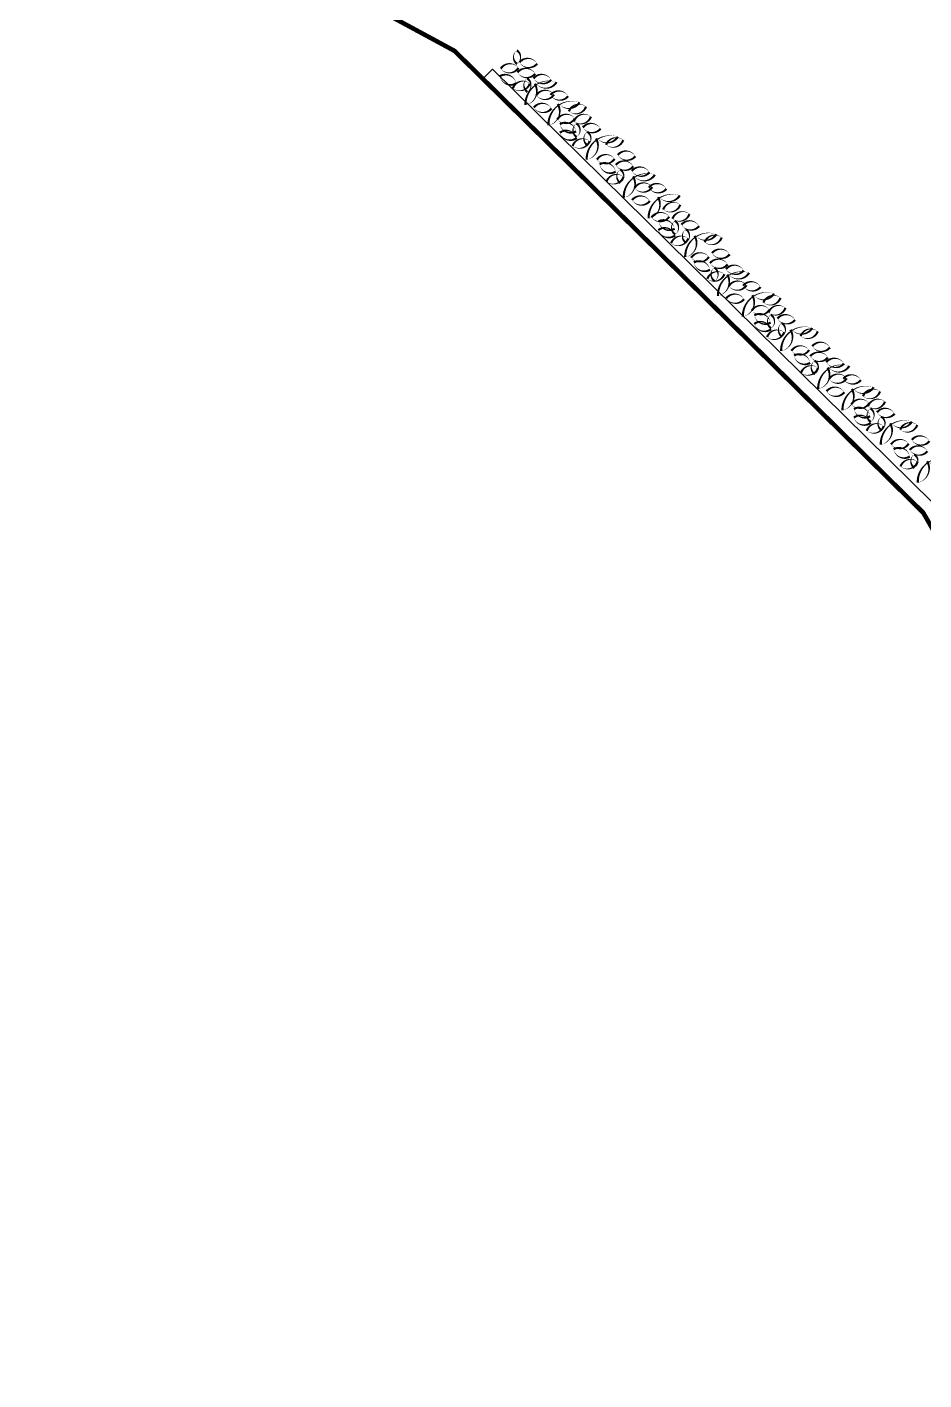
# Model space of a CAD drawing. Header units: millimetres. Extents: x 1754 to 2064, y 960 to 1845.
# Drawn here: x 1961.72 to 1981.48, y 1795.89 to 1825.67 of the extents above; entities that cross this region are included whole.
import ezdxf

# ---------------------------------------------------------------- set-up
doc = ezdxf.new("R2010")
doc.units = ezdxf.units.MM
for name, color, linetype in [('A_katastralni mapa', 7, 'Continuous'), ('pohled', 4, 'Continuous'), ('zariz.predmety', 203, 'Continuous'), ('ZDIVO', 1, 'Continuous')]:
    doc.layers.add(name, color=color, linetype=linetype)

msp = doc.modelspace()

# ---------------------------------------------------------------- linework, layer by layer
at = {"layer": 'A_katastralni mapa'}
for p, q in [((1965.874, 1827.991), (1971.138, 1825.145)), ((1971.138, 1825.145), (1981.461, 1814.981))]:
    msp.add_line(p, q, dxfattribs=at)
at = {"layer": 'pohled', "const_width": 0.1}
msp.add_lwpolyline([(1990.474, 1842.976), (1983.012, 1840.111), (1961.83, 1830.336), (1965.874, 1827.991), (1971.138, 1825.145), (1981.461, 1814.981), (1992.393, 1795.956), (2009.43, 1804.308)], close=True, dxfattribs=at)
at = {"layer": 'zariz.predmety', "color": 253, "linetype": 'Continuous', "ltscale": 0.001}
for points in [[(1972.511, 1825.156, 0, 0, 0.520567), (1972.511, 1825.156, 0, 0.05, 0.520567), (1972.517, 1824.858, 0, 0.05, 0.520567), (1972.511, 1825.156, 0.05, 0.05, 0)], [(1972.545, 1824.771, 0, 0, 0.520567), (1972.545, 1824.771, 0, 0.05, 0.520567), (1972.156, 1824.754, 0, 0.05, 0.520567), (1972.545, 1824.771, 0.05, 0.05, 0)], [(1972.957, 1824.863, 0, 0, 0.520567), (1972.957, 1824.863, 0, 0.05, 0.520567), (1972.57, 1824.894, 0, 0.05, 0.520567), (1972.957, 1824.863, 0.05, 0.05, 0)], [(1972.139, 1824.589, 0, 0, 0.520567), (1972.139, 1824.589, 0, 0.05, 0.520567), (1972.493, 1824.43, 0, 0.05, 0.520567), (1972.139, 1824.589, 0.05, 0.05, 0)], [(1972.913, 1824.642, 0, 0, 0.520567), (1972.913, 1824.642, 0, 0.05, 0.520567), (1972.525, 1824.673, 0, 0.05, 0.520567), (1972.913, 1824.642, 0.05, 0.05, 0)], [(1972.878, 1824.541, 0, 0, 0.520567), (1972.878, 1824.541, 0, 0.05, 0.520567), (1973.266, 1824.51, 0, 0.05, 0.520567), (1972.878, 1824.541, 0.05, 0.05, 0)], [(1972.423, 1824.322, 0, 0, 0.520567), (1972.423, 1824.322, 0, 0.05, 0.520567), (1972.797, 1824.427, 0, 0.05, 0.520567), (1972.423, 1824.322, 0.05, 0.05, 0)], [(1972.739, 1824.54, 0, 0, 0.520567), (1972.739, 1824.54, 0, 0.05, 0.520567), (1972.745, 1824.241, 0, 0.05, 0.520567), (1972.739, 1824.54, 0.05, 0.05, 0)], [(1972.7, 1823.952, 0, 0, 0.520567), (1972.7, 1823.952, 0, 0.05, 0.520567), (1972.905, 1824.42, 0, 0.05, 0.520567), (1972.936, 1824.423, 0, 0.05, 0.520567), (1973.385, 1824.459, 0, 0.05, 0.520567), (1972.7, 1823.952, 0.05, 0.05, 0)], [(1973.328, 1824.185, 0, 0, 0.520567), (1973.328, 1824.185, 0, 0.05, 0.520567), (1972.939, 1824.168, 0, 0.05, 0.520567), (1973.328, 1824.185, 0.05, 0.05, 0)], [(1973.64, 1824.147, 0, 0, 0.520567), (1973.64, 1824.147, 0, 0.05, 0.520567), (1973.252, 1824.177, 0, 0.05, 0.520567), (1973.64, 1824.147, 0.05, 0.05, 0)], [(1972.885, 1823.9, 0, 0, 0.520567), (1972.885, 1823.9, 0, 0.05, 0.520567), (1973.273, 1823.879, 0, 0.05, 0.520567), (1972.885, 1823.9, 0.05, 0.05, 0)], [(1973.205, 1823.506, 0, 0, 0.520567), (1973.205, 1823.506, 0, 0.05, 0.520567), (1973.41, 1823.974, 0, 0.05, 0.520567), (1973.442, 1823.977, 0, 0.05, 0.520567), (1973.89, 1824.013, 0, 0.05, 0.520567), (1973.205, 1823.506, 0.05, 0.05, 0)], [(1973.658, 1823.813, 0, 0, 0.520567), (1973.658, 1823.813, 0, 0.05, 0.520567), (1974.033, 1823.918, 0, 0.05, 0.520567), (1973.658, 1823.813, 0.05, 0.05, 0)], [(1973.79, 1823.657, 0, 0, 0.520567), (1973.79, 1823.657, 0, 0.05, 0.520567), (1973.401, 1823.639, 0, 0.05, 0.520567), (1973.79, 1823.657, 0.05, 0.05, 0)], [(1973.767, 1823.592, 0, 0, 0.520567), (1973.767, 1823.592, 0, 0.05, 0.520567), (1974.142, 1823.697, 0, 0.05, 0.520567), (1973.767, 1823.592, 0.05, 0.05, 0)], [(1973.828, 1823.229, 0, 0, 0.520567), (1973.828, 1823.229, 0, 0.05, 0.520567), (1973.457, 1823.344, 0, 0.05, 0.520567), (1973.828, 1823.229, 0.05, 0.05, 0)], [(1973.459, 1823.533, 0, 0, 0.520567), (1973.459, 1823.533, 0, 0.05, 0.520567), (1973.814, 1823.374, 0, 0.05, 0.520567), (1973.459, 1823.533, 0.05, 0.05, 0)], [(1973.821, 1823.548, 0, 0, 0.520567), (1973.821, 1823.548, 0, 0.05, 0.520567), (1973.828, 1823.249, 0, 0.05, 0.520567), (1973.821, 1823.548, 0.05, 0.05, 0)], [(1974.353, 1823.432, 0, 0, 0.520567), (1974.353, 1823.432, 0, 0.05, 0.520567), (1973.965, 1823.462, 0, 0.05, 0.520567), (1974.353, 1823.432, 0.05, 0.05, 0)], [(1974.061, 1823.364, 0, 0, 0.520567), (1974.061, 1823.364, 0, 0.05, 0.520567), (1974.068, 1823.065, 0, 0.05, 0.520567), (1974.061, 1823.364, 0.05, 0.05, 0)], [(1973.739, 1823.054, 0, 0, 0.520567), (1973.739, 1823.054, 0, 0.05, 0.520567), (1974.113, 1823.159, 0, 0.05, 0.520567), (1973.739, 1823.054, 0.05, 0.05, 0)], [(1974.048, 1822.748, 0, 0, 0.520567), (1974.048, 1822.748, 0, 0.05, 0.520567), (1974.253, 1823.216, 0, 0.05, 0.520567), (1974.285, 1823.22, 0, 0.05, 0.520567), (1974.733, 1823.255, 0, 0.05, 0.520567), (1974.048, 1822.748, 0.05, 0.05, 0)], [(1974.478, 1823.077, 0, 0, 0.520567), (1974.478, 1823.077, 0, 0.05, 0.520567), (1974.853, 1823.182, 0, 0.05, 0.520567), (1974.478, 1823.077, 0.05, 0.05, 0)], [(1974.663, 1822.77, 0, 0, 0.520567), (1974.663, 1822.77, 0, 0.05, 0.520567), (1974.275, 1822.753, 0, 0.05, 0.520567), (1974.663, 1822.77, 0.05, 0.05, 0)], [(1975.121, 1822.825, 0, 0, 0.520567), (1975.121, 1822.825, 0, 0.05, 0.520567), (1974.734, 1822.855, 0, 0.05, 0.520567), (1975.121, 1822.825, 0.05, 0.05, 0)], [(1974.333, 1822.647, 0, 0, 0.520567), (1974.333, 1822.647, 0, 0.05, 0.520567), (1974.687, 1822.487, 0, 0.05, 0.520567), (1974.333, 1822.647, 0.05, 0.05, 0)], [(1975.077, 1822.604, 0, 0, 0.520567), (1975.077, 1822.604, 0, 0.05, 0.520567), (1974.689, 1822.634, 0, 0.05, 0.520567), (1975.077, 1822.604, 0.05, 0.05, 0)], [(1974.786, 1822.535, 0, 0, 0.520567), (1974.786, 1822.535, 0, 0.05, 0.520567), (1974.792, 1822.237, 0, 0.05, 0.520567), (1974.786, 1822.535, 0.05, 0.05, 0)], [(1975.042, 1822.502, 0, 0, 0.520567), (1975.042, 1822.502, 0, 0.05, 0.520567), (1975.43, 1822.472, 0, 0.05, 0.520567), (1975.042, 1822.502, 0.05, 0.05, 0)], [(1974.485, 1822.268, 0, 0, 0.520567), (1974.485, 1822.268, 0, 0.05, 0.520567), (1974.859, 1822.373, 0, 0.05, 0.520567), (1974.485, 1822.268, 0.05, 0.05, 0)], [(1974.864, 1821.914, 0, 0, 0.520567), (1974.864, 1821.914, 0, 0.05, 0.520567), (1975.069, 1822.382, 0, 0.05, 0.520567), (1975.1, 1822.385, 0, 0.05, 0.520567), (1975.549, 1822.42, 0, 0.05, 0.520567), (1974.864, 1821.914, 0.05, 0.05, 0)], [(1975.492, 1822.147, 0, 0, 0.520567), (1975.492, 1822.147, 0, 0.05, 0.520567), (1975.103, 1822.129, 0, 0.05, 0.520567), (1975.492, 1822.147, 0.05, 0.05, 0)], [(1975.804, 1822.108, 0, 0, 0.520567), (1975.804, 1822.108, 0, 0.05, 0.520567), (1975.416, 1822.138, 0, 0.05, 0.520567), (1975.804, 1822.108, 0.05, 0.05, 0)], [(1975.049, 1821.862, 0, 0, 0.520567), (1975.049, 1821.862, 0, 0.05, 0.520567), (1975.438, 1821.841, 0, 0.05, 0.520567), (1975.049, 1821.862, 0.05, 0.05, 0)], [(1975.413, 1821.457, 0, 0, 0.520567), (1975.413, 1821.457, 0, 0.05, 0.520567), (1975.618, 1821.925, 0, 0.05, 0.520567), (1975.65, 1821.928, 0, 0.05, 0.520567), (1976.098, 1821.964, 0, 0.05, 0.520567), (1975.413, 1821.457, 0.05, 0.05, 0)], [(1975.866, 1821.496, 0, 0, 0.520567), (1975.866, 1821.496, 0, 0.05, 0.520567), (1975.478, 1821.479, 0, 0.05, 0.520567), (1975.866, 1821.496, 0.05, 0.05, 0)], [(1975.734, 1821.653, 0, 0, 0.520567), (1975.734, 1821.653, 0, 0.05, 0.520567), (1976.109, 1821.758, 0, 0.05, 0.520567), (1975.734, 1821.653, 0.05, 0.05, 0)], [(1975.938, 1821.449, 0, 0, 0.520567), (1975.938, 1821.449, 0, 0.05, 0.520567), (1976.312, 1821.554, 0, 0.05, 0.520567), (1975.938, 1821.449, 0.05, 0.05, 0)], [(1975.63, 1821.39, 0, 0, 0.520567), (1975.63, 1821.39, 0, 0.05, 0.520567), (1975.985, 1821.23, 0, 0.05, 0.520567), (1975.63, 1821.39, 0.05, 0.05, 0)], [(1975.992, 1821.404, 0, 0, 0.520567), (1975.992, 1821.404, 0, 0.05, 0.520567), (1975.998, 1821.105, 0, 0.05, 0.520567), (1975.992, 1821.404, 0.05, 0.05, 0)], [(1976.524, 1821.289, 0, 0, 0.520567), (1976.524, 1821.289, 0, 0.05, 0.520567), (1976.136, 1821.319, 0, 0.05, 0.520567), (1976.524, 1821.289, 0.05, 0.05, 0)], [(1975.999, 1821.086, 0, 0, 0.520567), (1975.999, 1821.086, 0, 0.05, 0.520567), (1975.627, 1821.201, 0, 0.05, 0.520567), (1975.999, 1821.086, 0.05, 0.05, 0)], [(1975.909, 1820.911, 0, 0, 0.520567), (1975.909, 1820.911, 0, 0.05, 0.520567), (1976.284, 1821.016, 0, 0.05, 0.520567), (1975.909, 1820.911, 0.05, 0.05, 0)], [(1976.232, 1821.22, 0, 0, 0.520567), (1976.232, 1821.22, 0, 0.05, 0.520567), (1976.238, 1820.921, 0, 0.05, 0.520567), (1976.232, 1821.22, 0.05, 0.05, 0)], [(1976.219, 1820.605, 0, 0, 0.520567), (1976.219, 1820.605, 0, 0.05, 0.520567), (1976.424, 1821.073, 0, 0.05, 0.520567), (1976.455, 1821.076, 0, 0.05, 0.520567), (1976.904, 1821.112, 0, 0.05, 0.520567), (1976.219, 1820.605, 0.05, 0.05, 0)], [(1976.649, 1820.933, 0, 0, 0.520567), (1976.649, 1820.933, 0, 0.05, 0.520567), (1977.023, 1821.038, 0, 0.05, 0.520567), (1976.649, 1820.933, 0.05, 0.05, 0)], [(1976.739, 1820.61, 0, 0, 0.520567), (1976.739, 1820.61, 0, 0.05, 0.520567), (1976.351, 1820.592, 0, 0.05, 0.520567), (1976.739, 1820.61, 0.05, 0.05, 0)], [(1977.198, 1820.665, 0, 0, 0.520567), (1977.198, 1820.665, 0, 0.05, 0.520567), (1976.81, 1820.695, 0, 0.05, 0.520567), (1977.198, 1820.665, 0.05, 0.05, 0)], [(1976.409, 1820.487, 0, 0, 0.520567), (1976.409, 1820.487, 0, 0.05, 0.520567), (1976.763, 1820.327, 0, 0.05, 0.520567), (1976.409, 1820.487, 0.05, 0.05, 0)], [(1977.153, 1820.444, 0, 0, 0.520567), (1977.153, 1820.444, 0, 0.05, 0.520567), (1976.765, 1820.474, 0, 0.05, 0.520567), (1977.153, 1820.444, 0.05, 0.05, 0)], [(1977.118, 1820.342, 0, 0, 0.520567), (1977.118, 1820.342, 0, 0.05, 0.520567), (1977.506, 1820.312, 0, 0.05, 0.520567), (1977.118, 1820.342, 0.05, 0.05, 0)], [(1976.706, 1820.127, 0, 0, 0.520567), (1976.706, 1820.127, 0, 0.05, 0.520567), (1977.08, 1820.232, 0, 0.05, 0.520567), (1976.706, 1820.127, 0.05, 0.05, 0)], [(1976.862, 1820.375, 0, 0, 0.520567), (1976.862, 1820.375, 0, 0.05, 0.520567), (1976.868, 1820.076, 0, 0.05, 0.520567), (1976.862, 1820.375, 0.05, 0.05, 0)], [(1976.94, 1819.753, 0, 0, 0.520567), (1976.94, 1819.753, 0, 0.05, 0.520567), (1977.145, 1820.221, 0, 0.05, 0.520567), (1977.176, 1820.225, 0, 0.05, 0.520567), (1977.625, 1820.26, 0, 0.05, 0.520567), (1976.94, 1819.753, 0.05, 0.05, 0)], [(1977.125, 1819.701, 0, 0, 0.520567), (1977.125, 1819.701, 0, 0.05, 0.520567), (1977.514, 1819.681, 0, 0.05, 0.520567), (1977.125, 1819.701, 0.05, 0.05, 0)], [(1977.568, 1819.987, 0, 0, 0.520567), (1977.568, 1819.987, 0, 0.05, 0.520567), (1977.179, 1819.969, 0, 0.05, 0.520567), (1977.568, 1819.987, 0.05, 0.05, 0)], [(1977.489, 1819.297, 0, 0, 0.520567), (1977.489, 1819.297, 0, 0.05, 0.520567), (1977.694, 1819.765, 0, 0.05, 0.520567), (1977.726, 1819.768, 0, 0.05, 0.520567), (1978.174, 1819.803, 0, 0.05, 0.520567), (1977.489, 1819.297, 0.05, 0.05, 0)], [(1977.88, 1819.948, 0, 0, 0.520567), (1977.88, 1819.948, 0, 0.05, 0.520567), (1977.492, 1819.978, 0, 0.05, 0.520567), (1977.88, 1819.948, 0.05, 0.05, 0)], [(1978.074, 1819.447, 0, 0, 0.520567), (1978.074, 1819.447, 0, 0.05, 0.520567), (1977.686, 1819.43, 0, 0.05, 0.520567), (1978.074, 1819.447, 0.05, 0.05, 0)], [(1977.942, 1819.604, 0, 0, 0.520567), (1977.942, 1819.604, 0, 0.05, 0.520567), (1978.317, 1819.709, 0, 0.05, 0.520567), (1977.942, 1819.604, 0.05, 0.05, 0)], [(1978.051, 1819.383, 0, 0, 0.520567), (1978.051, 1819.383, 0, 0.05, 0.520567), (1978.426, 1819.488, 0, 0.05, 0.520567), (1978.051, 1819.383, 0.05, 0.05, 0)], [(1977.743, 1819.324, 0, 0, 0.520567), (1977.743, 1819.324, 0, 0.05, 0.520567), (1978.098, 1819.164, 0, 0.05, 0.520567), (1977.743, 1819.324, 0.05, 0.05, 0)], [(1978.105, 1819.338, 0, 0, 0.520567), (1978.105, 1819.338, 0, 0.05, 0.520567), (1978.112, 1819.039, 0, 0.05, 0.520567), (1978.105, 1819.338, 0.05, 0.05, 0)], [(1978.637, 1819.223, 0, 0, 0.520567), (1978.637, 1819.223, 0, 0.05, 0.520567), (1978.249, 1819.253, 0, 0.05, 0.520567), (1978.637, 1819.223, 0.05, 0.05, 0)], [(1978.112, 1819.02, 0, 0, 0.520567), (1978.112, 1819.02, 0, 0.05, 0.520567), (1977.741, 1819.135, 0, 0.05, 0.520567), (1978.112, 1819.02, 0.05, 0.05, 0)], [(1978.023, 1818.845, 0, 0, 0.520567), (1978.023, 1818.845, 0, 0.05, 0.520567), (1978.397, 1818.95, 0, 0.05, 0.520567), (1978.023, 1818.845, 0.05, 0.05, 0)], [(1978.345, 1819.154, 0, 0, 0.520567), (1978.345, 1819.154, 0, 0.05, 0.520567), (1978.352, 1818.856, 0, 0.05, 0.520567), (1978.345, 1819.154, 0.05, 0.05, 0)], [(1978.332, 1818.539, 0, 0, 0.520567), (1978.332, 1818.539, 0, 0.05, 0.520567), (1978.537, 1819.007, 0, 0.05, 0.520567), (1978.569, 1819.01, 0, 0.05, 0.520567), (1979.017, 1819.046, 0, 0.05, 0.520567), (1978.332, 1818.539, 0.05, 0.05, 0)], [(1978.762, 1818.867, 0, 0, 0.520567), (1978.762, 1818.867, 0, 0.05, 0.520567), (1979.137, 1818.972, 0, 0.05, 0.520567), (1978.762, 1818.867, 0.05, 0.05, 0)], [(1978.947, 1818.561, 0, 0, 0.520567), (1978.947, 1818.561, 0, 0.05, 0.520567), (1978.559, 1818.543, 0, 0.05, 0.520567), (1978.947, 1818.561, 0.05, 0.05, 0)], [(1979.406, 1818.616, 0, 0, 0.520567), (1979.406, 1818.616, 0, 0.05, 0.520567), (1979.018, 1818.646, 0, 0.05, 0.520567), (1979.406, 1818.616, 0.05, 0.05, 0)], [(1978.617, 1818.438, 0, 0, 0.520567), (1978.617, 1818.438, 0, 0.05, 0.520567), (1978.971, 1818.278, 0, 0.05, 0.520567), (1978.617, 1818.438, 0.05, 0.05, 0)], [(1979.361, 1818.395, 0, 0, 0.520567), (1979.361, 1818.395, 0, 0.05, 0.520567), (1978.973, 1818.425, 0, 0.05, 0.520567), (1979.361, 1818.395, 0.05, 0.05, 0)], [(1979.07, 1818.326, 0, 0, 0.520567), (1979.07, 1818.326, 0, 0.05, 0.520567), (1979.076, 1818.027, 0, 0.05, 0.520567), (1979.07, 1818.326, 0.05, 0.05, 0)], [(1979.326, 1818.293, 0, 0, 0.520567), (1979.326, 1818.293, 0, 0.05, 0.520567), (1979.714, 1818.263, 0, 0.05, 0.520567), (1979.326, 1818.293, 0.05, 0.05, 0)], [(1978.769, 1818.059, 0, 0, 0.520567), (1978.769, 1818.059, 0, 0.05, 0.520567), (1979.143, 1818.164, 0, 0.05, 0.520567), (1978.769, 1818.059, 0.05, 0.05, 0)], [(1979.148, 1817.704, 0, 0, 0.520567), (1979.148, 1817.704, 0, 0.05, 0.520567), (1979.353, 1818.172, 0, 0.05, 0.520567), (1979.384, 1818.176, 0, 0.05, 0.520567), (1979.833, 1818.211, 0, 0.05, 0.520567), (1979.148, 1817.704, 0.05, 0.05, 0)], [(1979.776, 1817.938, 0, 0, 0.520567), (1979.776, 1817.938, 0, 0.05, 0.520567), (1979.387, 1817.92, 0, 0.05, 0.520567), (1979.776, 1817.938, 0.05, 0.05, 0)], [(1980.088, 1817.899, 0, 0, 0.520567), (1980.088, 1817.899, 0, 0.05, 0.520567), (1979.7, 1817.929, 0, 0.05, 0.520567), (1980.088, 1817.899, 0.05, 0.05, 0)], [(1979.333, 1817.652, 0, 0, 0.520567), (1979.333, 1817.652, 0, 0.05, 0.520567), (1979.722, 1817.632, 0, 0.05, 0.520567), (1979.333, 1817.652, 0.05, 0.05, 0)], [(1979.683, 1817.235, 0, 0, 0.520567), (1979.683, 1817.235, 0, 0.05, 0.520567), (1979.888, 1817.703, 0, 0.05, 0.520567), (1979.919, 1817.706, 0, 0.05, 0.520567), (1980.368, 1817.741, 0, 0.05, 0.520567), (1979.683, 1817.235, 0.05, 0.05, 0)], [(1980.268, 1817.385, 0, 0, 0.520567), (1980.268, 1817.385, 0, 0.05, 0.520567), (1979.879, 1817.368, 0, 0.05, 0.520567), (1980.268, 1817.385, 0.05, 0.05, 0)], [(1980.136, 1817.542, 0, 0, 0.520567), (1980.136, 1817.542, 0, 0.05, 0.520567), (1980.51, 1817.647, 0, 0.05, 0.520567), (1980.136, 1817.542, 0.05, 0.05, 0)], [(1980.245, 1817.321, 0, 0, 0.520567), (1980.245, 1817.321, 0, 0.05, 0.520567), (1980.619, 1817.426, 0, 0.05, 0.520567), (1980.245, 1817.321, 0.05, 0.05, 0)], [(1980.306, 1816.958, 0, 0, 0.520567), (1980.306, 1816.958, 0, 0.05, 0.520567), (1979.934, 1817.073, 0, 0.05, 0.520567), (1980.306, 1816.958, 0.05, 0.05, 0)], [(1979.937, 1817.262, 0, 0, 0.520567), (1979.937, 1817.262, 0, 0.05, 0.520567), (1980.292, 1817.103, 0, 0.05, 0.520567), (1979.937, 1817.262, 0.05, 0.05, 0)], [(1980.299, 1817.277, 0, 0, 0.520567), (1980.299, 1817.277, 0, 0.05, 0.520567), (1980.305, 1816.978, 0, 0.05, 0.520567), (1980.299, 1817.277, 0.05, 0.05, 0)], [(1980.831, 1817.161, 0, 0, 0.520567), (1980.831, 1817.161, 0, 0.05, 0.520567), (1980.443, 1817.191, 0, 0.05, 0.520567), (1980.831, 1817.161, 0.05, 0.05, 0)], [(1980.216, 1816.783, 0, 0, 0.520567), (1980.216, 1816.783, 0, 0.05, 0.520567), (1980.591, 1816.888, 0, 0.05, 0.520567), (1980.216, 1816.783, 0.05, 0.05, 0)], [(1980.539, 1817.093, 0, 0, 0.520567), (1980.539, 1817.093, 0, 0.05, 0.520567), (1980.545, 1816.794, 0, 0.05, 0.520567), (1980.539, 1817.093, 0.05, 0.05, 0)], [(1980.526, 1816.477, 0, 0, 0.520567), (1980.526, 1816.477, 0, 0.05, 0.520567), (1980.731, 1816.945, 0, 0.05, 0.520567), (1980.762, 1816.949, 0, 0.05, 0.520567), (1981.211, 1816.984, 0, 0.05, 0.520567), (1980.526, 1816.477, 0.05, 0.05, 0)], [(1980.956, 1816.806, 0, 0, 0.520567), (1980.956, 1816.806, 0, 0.05, 0.520567), (1981.33, 1816.911, 0, 0.05, 0.520567), (1980.956, 1816.806, 0.05, 0.05, 0)], [(1981.141, 1816.499, 0, 0, 0.520567), (1981.141, 1816.499, 0, 0.05, 0.520567), (1980.752, 1816.482, 0, 0.05, 0.520567), (1981.141, 1816.499, 0.05, 0.05, 0)], [(1981.599, 1816.554, 0, 0, 0.520567), (1981.599, 1816.554, 0, 0.05, 0.520567), (1981.211, 1816.584, 0, 0.05, 0.520567), (1981.599, 1816.554, 0.05, 0.05, 0)], [(1980.81, 1816.376, 0, 0, 0.520567), (1980.81, 1816.376, 0, 0.05, 0.520567), (1981.165, 1816.216, 0, 0.05, 0.520567), (1980.81, 1816.376, 0.05, 0.05, 0)], [(1981.555, 1816.333, 0, 0, 0.520567), (1981.555, 1816.333, 0, 0.05, 0.520567), (1981.167, 1816.363, 0, 0.05, 0.520567), (1981.555, 1816.333, 0.05, 0.05, 0)], [(1981.263, 1816.264, 0, 0, 0.520567), (1981.263, 1816.264, 0, 0.05, 0.520567), (1981.269, 1815.966, 0, 0.05, 0.520567), (1981.263, 1816.264, 0.05, 0.05, 0)], [(1980.962, 1815.997, 0, 0, 0.520567), (1980.962, 1815.997, 0, 0.05, 0.520567), (1981.337, 1816.102, 0, 0.05, 0.520567), (1980.962, 1815.997, 0.05, 0.05, 0)], [(1981.341, 1815.643, 0, 0, 0.520567), (1981.341, 1815.643, 0, 0.05, 0.520567), (1981.546, 1816.111, 0, 0.05, 0.520567), (1981.578, 1816.114, 0, 0.05, 0.520567), (1982.026, 1816.149, 0, 0.05, 0.520567), (1981.341, 1815.643, 0.05, 0.05, 0)]]:
    msp.add_lwpolyline(points, format="xyseb", close=True, dxfattribs=at)
at = {"layer": 'ZDIVO'}
for p, q in [((1971.764, 1824.529), (1971.975, 1824.742)), ((1981.671, 1815.195), (1971.975, 1824.742)), ((1981.461, 1814.981), (1971.764, 1824.529)), ((1992.393, 1795.956), (1981.461, 1814.981))]:
    msp.add_line(p, q, dxfattribs=at)

doc.saveas('drawing.dxf')
